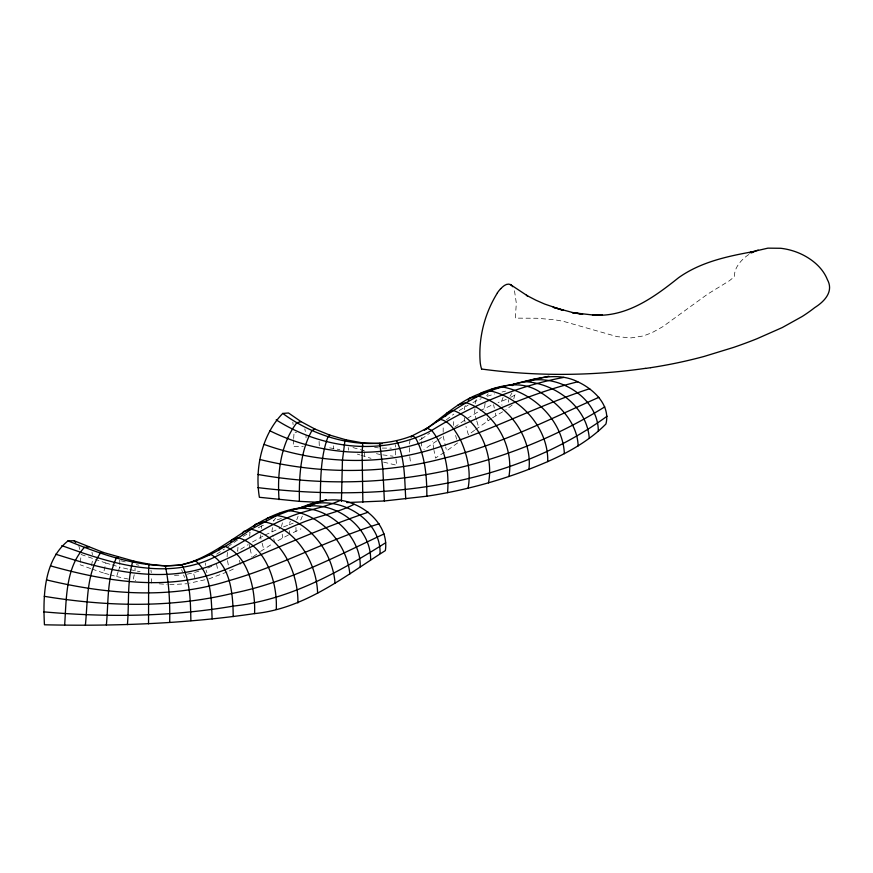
<?xml version="1.0" encoding="UTF-8"?>
<svg xmlns="http://www.w3.org/2000/svg" width="873" height="873" viewBox="0 0 873 873"><rect width="100%" height="100%" fill="white"/><g stroke="black" fill="none" stroke-linecap="round" stroke-linejoin="round"><path stroke-width="0.65" stroke-dasharray="4.37 3.27" d="M443.168 432.277L443.2 426.013M453.654 425.413L453.709 421.637M151.302 583.131L151.4 576.529M306.03 437.82L306.063 435.376M119.743 564.449L119.83 560.499L117.429 559.746M464.294 417.709L465.615 425.206M464.512 409.71L464.578 407.047L465.8 404.854M395.349 447.02L395.48 444.739M474.912 408.717L474.617 413.715L476.462 419.858M475.207 403.719L475.349 401.22L477.4 398.143M227.1 556.767L227.417 551.812M508.402 402.235L508.566 399.736M293.568 439.817L293.099 446.419L303.346 446.376M293.655 438.497L294.125 431.895L296.514 432.593M237.969 547.251L237.652 551.245L247.856 544.774M249.689 536.153L250.027 532.192L243.185 536.426M80.371 562.201L81.156 554.53L92.931 558.545L90.781 568.629L80.109 564.755M260.809 534.723L260.547 537.222L261.813 542.002M261.453 528.46L261.714 525.95L266.374 523.975M485.104 403.13L484.482 408.269L485.181 410.746M272.463 527.598L271.907 531.548L273.14 536.382M409.492 443.931L409.994 440.363M134.224 574.783L133.111 580.087L135.719 580.523M108.787 574.423L103.571 573.015L105.808 563.009L95.506 559.44M419.367 440.101L421.604 438.988L422.128 436.642M281.51 526.528L282.416 522.785M513.793 398.852L514.732 395.185L516.336 393.276M110.096 574.783L116.611 576.551L118.15 571.815M118.532 570.636L119.677 567.079L128.647 569.251M283.463 526.921L289.116 524.782L290.305 521.214M296.765 519.751L298.086 516.303M503.077 397.455L501.56 401.253L501.942 405.214M302.342 516.139L300.858 519.795L297.879 521.148M509.952 396.32L511.927 393.079M275.693 518.136L273.38 520.995L283.627 517.798M486.676 395.742L488.214 393.821M512.244 404.963L505.827 409.83M446.398 419.793L453.807 414.086M436.893 440.854L423.94 449.519M437.94 440.047L442.109 436.838M474.563 430.291L468.397 434.863L465.964 426.417M475.589 429.527L491.401 418.527M457.583 442.96L446.616 450.926L445.743 447.205M421.604 438.988L429.669 433.139M253.17 556.723L259.488 552.183M260.547 551.43L272.485 543.759M454.68 427.17L466.302 419.04M227.722 546.847L237.532 540.016M216.711 554.148L224.426 549.041M459.198 410.561L468.168 405.105M467.339 418.374L479.004 411.292M444.39 452.356L435.507 458.041L433.99 450.413M492.536 417.807L502.597 411.827M252.461 542.013L263.962 535.52M480.095 410.692L493.496 404.264L494.314 408.062M288.516 534.942L274.679 542.406L273.445 537.582M510.672 397.379L514.732 395.185M472.959 402.518L481.209 398.71M258.212 527.827L261.714 525.95M289.465 530.751L289.672 534.341L300.967 528.874M265.097 534.953L280.047 528.252M229.403 570.931L236.081 567.657M211.757 566.271L205.766 569.021L206.912 572.732M227.056 571.968L208.811 578.908M289.116 524.782L295.892 522.054M506.285 399.398L498.101 402.54M487.167 396.309L494.762 393.909M194.69 572.415L199.611 570.909M502.008 392.021L505.598 391.115M204.915 579.781L189.517 583.186M187.291 574.15L193.457 572.797L195.148 579.236M169.689 584.703L186.986 583.731M174.502 575.34L180.995 575.067M382.276 448.089L391.377 448.133M159.181 583.808L167.07 584.474M329.656 447.871L339.859 449.617M382.789 454.888L393.09 456.197M374.637 447.336L378.413 447.893M129.924 569.556L140.095 571.75M136.319 564.678L138.916 565.202M116.611 576.551L130.579 579.552M376.481 453.665L380.213 454.56M383.607 462.123L396.669 465.265L395.949 459.023M121.096 560.826L127.425 562.452M352.976 447.576L364.063 450.697L363.321 445.677M105.808 563.009L110.849 564.493M112.115 564.864L119.677 567.079M357.352 454.113L359.818 454.866M361.051 455.237L371.003 458.336M92.069 569.065L103.571 573.015M183.592 574.958L184.563 577.468M181.639 569.567L182.413 571.728M476.822 421.092L478.666 427.246M487.276 418.2L487.974 420.677M514.492 290.785L516.325 303.171L515.31 318.132L536.928 318.252L553.558 319.671A88.588 51.147 0 0 1 564.154 321.548L617.167 336.662L631.004 337.906L643.412 335.93L651.978 332.7L662.76 326.709L707.741 294.048L729.271 280.833L734.455 276.676C734.117 268.611 739.737 261.704 745.629 256.826A41.26 39.296 -88.5 0 1 749.46 254.13M78.766 545.658L79.792 549.466M455.608 435.441L456.59 439.206M262.129 543.192L263.701 549.161M248.991 544.054L249.842 547.72M250.125 548.942L252.111 557.476M443.146 436.042L445.459 445.961M495.417 413.125L495.962 415.646M239.486 560.302L240.271 564.187M216.559 564.067L217.584 569.185M433.739 449.148L432.713 441.432M304.841 428.905L305.332 431.491M227.504 560.597L228.922 568.345M282.175 534.134L282.765 537.943M92.003 552.194L92.374 554.737M292.804 422.128L293.132 424.573M409.764 456.721L410.648 463.399M150.953 570.113L151.269 572.633M364.205 451.832L364.761 456.361M348.218 447.511L348.545 450.162M333.311 445.83L333.53 448.286M205.264 562.987L205.461 565.398M395.393 450.555L395.611 455.335M319.103 441.378L319.322 446.78M409.393 447.685L409.579 455.39M295.958 527.39L296.002 531.395M421.637 441.629L421.692 446.921M135.042 568.247L135.053 570.8"/><path stroke-width="1.31" d="M341.408 501.484L342.434 460.42L344.89 441.072L345.97 439.828L362.71 442.906L382.188 443.691M346.767 502.564L384.382 500.971L426.853 496.213C426.853 476.363 425.249 455.313 415.395 437.679L412.503 435.649C369.301 452.771 319.223 440.232 282.754 413.442C261.878 434.743 254.621 468.343 259.379 497.283L299.374 501.364L320.195 502.39M212.117 618.968C211.331 599.38 211.681 574.456 195.541 560.772L180.809 564.973L165.324 565.977L149.687 564.318L134.027 561.175L103.385 552.478L74.041 540.736L68.018 540.867C43.836 560.302 42.93 596.15 44.447 624.784C114.636 626.334 185.043 623.78 254.556 613.599C304.644 608.677 344.42 576.475 385.353 550.59C388.55 529.802 372.367 511.764 354.209 504.256C336.225 495.995 317.15 500.72 299.897 507.988C258.55 513.313 230.352 546.989 192.966 561.339M190.881 620.67C190.445 602.043 190.467 581.8 181.966 564.875C142.626 569.196 103.963 555.392 68.018 540.867M426.853 496.213C468.419 489.939 509.166 478.328 547.731 461.588C548.626 429.079 521.563 398.033 490.43 390.918C464.469 395.502 445.426 415.581 424.54 429.996M276.25 609.289C277.69 583.153 266.079 546.083 238.438 537.768L231.912 539.776L230.712 541.795M169.689 622.449C170.006 603.592 169.275 584.43 165.324 565.977M233.178 616.6C233.113 595.681 230.963 566.075 210.939 554.475L207.043 555.544M254.556 613.599C255.636 590.89 248.794 555.806 225.147 546.454L219.909 548.037L218.839 550.077M64.657 625.024C66.457 598.845 65.475 567.843 84.375 547.436L88.719 546.902M148.541 623.835L148.65 568.236L148.988 564.722L149.687 564.318M127.403 624.642C129.269 603.756 126.989 582.149 132.631 561.797L134.027 561.175M85.39 625.123C87.813 601.06 86.307 574.019 100.308 553.22L103.385 552.478M106.353 624.97C108.601 602.665 106.67 578.668 116.371 557.945L118.499 557.192M447.576 492.656C449.224 471.18 445.601 447.565 431.709 430.433L427.05 428.141L412.503 435.649L411.052 437.209M528.962 469.314C532.454 437.744 508.686 404.439 478.317 396.102L469.467 398.295L468.244 400.489M468.081 488.247C471.18 471.791 467.339 454.811 460.442 439.796C455.673 431.6 450.533 421.91 440.614 419.378L435.441 422.063M508.926 476.527C514.175 446.758 495.1 411.991 466.018 402.606L458.107 404.963M512.145 385.637L514.022 384.076C534.887 378.904 557.05 371.472 577.784 381.796C593.487 389.074 610.773 404.996 605.927 424.005C589.482 440.57 568.934 452.236 547.731 461.588M488.487 482.889C493.823 456.372 480.215 420.131 453.502 410.506L446.823 413.06L445.481 416.497M379.504 443.942L379.766 443.331L382.854 469.074L384.382 500.971M242.137 533.741L243.545 531.537L251.217 529.234L276.752 515.517L289.323 510.716L310.974 505.14L326.349 499.596M497.359 293.022C484.537 313.582 478.197 338.582 480.237 362.775A47.633 11.938 -79.4 0 0 481.59 368.995M479.452 395.054L480.827 393.003C500.589 385.189 521.803 379.602 540.933 392.654C559.364 404.45 577.359 422.827 578.155 445.917M254.076 526.266L255.418 524.291L263.995 521.814C296.045 527.827 316.768 562.31 317.619 593.324M266.025 520.068L267.465 518.104L276.752 515.517C308.889 520.133 332.799 551.965 335.057 583.36M277.996 515.266L279.535 513.357M490.539 390.94L492.088 389.009L514.142 384.044M362.71 442.906L362.12 452.618L362.862 502.204M500.796 288.679C503.241 286.017 507.388 282.437 511.087 284.947A40.704 11.567 -82.1 0 1 512.626 286.704M305.834 507.06L307.667 505.412C338.604 494.685 381.075 518.693 380.071 553.482M310.101 506.253L313.953 502.913M345.97 439.828L329.961 435.158L328.008 436.762C320.358 457.179 320.697 479.659 320.195 501.189M424.343 430.127C449.159 413.802 473.188 394.869 502.357 386.946C533.73 392.555 562.932 421.092 564.373 453.687M607.095 416.192C507.704 488.574 376.776 502.161 257.688 487.592M530.369 381.315L534.723 378.827M604.749 406.873C502.281 470.471 376.754 495.722 257.851 474.443M385.67 542.744C338.91 572.251 289.454 599.816 233.429 606.08C170.77 616.829 106.866 617.495 43.65 611.842M329.961 435.158L314.967 429.079L311.934 430.596C299.996 451.81 299.101 477.531 299.374 501.364M354.209 504.256C336.923 513.171 317.379 515.976 299.625 523.702C272.311 534.614 247.19 550.11 220.236 561.786C167.529 586.132 108.208 570.986 55.719 554.202M598.878 397.335C548.451 419.662 498.985 445.186 444.957 457.943C384.655 474.159 320.62 474.519 260.034 459.525M340.317 500.371C323.457 508.053 304.775 510.192 287.828 517.645C262.413 528.165 240.217 544.73 215.522 556.658C166.361 581.582 110.151 563.107 61.819 545.614M384.087 533.905C334.785 557.072 285.995 582.913 231.945 593.487C170.431 608.317 106.32 606.549 44.25 596.303M368.242 512.189C319.354 528.743 272.431 550.176 224.776 569.829C168.696 592.189 106.899 581.636 50.623 565.9M589.69 388.703C539.132 405.137 491.87 430.116 441.247 446.343C384.076 466.029 320.958 464.829 264.159 444.433M650.636 367.686A317.761 183.461 0 0 0 704.325 356.38L733.429 347.454A385.506 222.571 0 0 0 756.978 338.735L782.263 327.561L802.189 316.484A190.991 110.271 0 0 0 814.738 307.602C824.363 301.545 834.01 291.582 827.386 279.633C822.912 268.317 813.079 259.958 802.396 254.632A70.855 67.483 -88.5 0 0 790.785 250.235A73.299 69.807 -88.5 0 0 780.713 248.281L767.924 248.15L755.898 250.922A40.725 38.794 -88.5 0 0 751.522 252.93M758.19 250.114L749.481 252.744L753.814 251.533C727.591 256.226 700.703 261.955 678.583 277.712C653.866 297.475 625.996 317.761 592.483 315.066L602.457 314.924L592.505 314.946L572.393 312.654L582.64 314.236L572.699 312.534L553.187 307.274L563.336 310.384L544.654 304.055L535.924 300.214L526.408 295.281L527.619 295.925L510.225 284.434M577.784 381.796C528.416 393.788 482.616 415.821 436.653 436.827C383.487 460.104 321.34 456.328 269.735 430.705M563.816 377.398C516.369 386.215 472.664 405.137 431.709 430.433C382.887 456.612 321.908 449.082 276.184 419.869M548.942 376.208L514.022 384.076M290.556 510.378C322.235 499.64 361.848 534.516 360.167 566.839M299.897 507.988C331.696 497.632 371.494 525.95 370.61 559.909M314.967 429.079L301.109 421.67L296.809 422.761C280.429 444.139 277.134 473.45 279.054 499.651M379.155 523.778C328.052 539.656 280.56 566.14 228.846 580.698C169.678 599.598 106.091 594.306 46.585 579.901M524.553 381.85C556.079 372.28 598.191 396.473 598.321 431.087M645.66 368.417L650.625 367.675M180.809 564.973C207.065 559.56 229.446 544.075 251.217 529.234C282.121 536.48 298.457 573.583 297.911 602.948M282.754 413.442L288.494 412.984L301.109 421.67M525.808 381.719C555.643 383.618 587.213 407.145 589.275 438.388M289.323 510.716C320.795 514.011 346.854 542.908 349.844 573.987M74.041 540.736L75.613 542.373M396.68 440.832C405.159 458.587 404.494 479.615 405.77 498.963M645.627 368.319A346.057 199.797 0 0 1 481.569 369.028M497.359 292.881A82.891 23.331 -80.8 0 1 500.796 288.559"/></g></svg>
